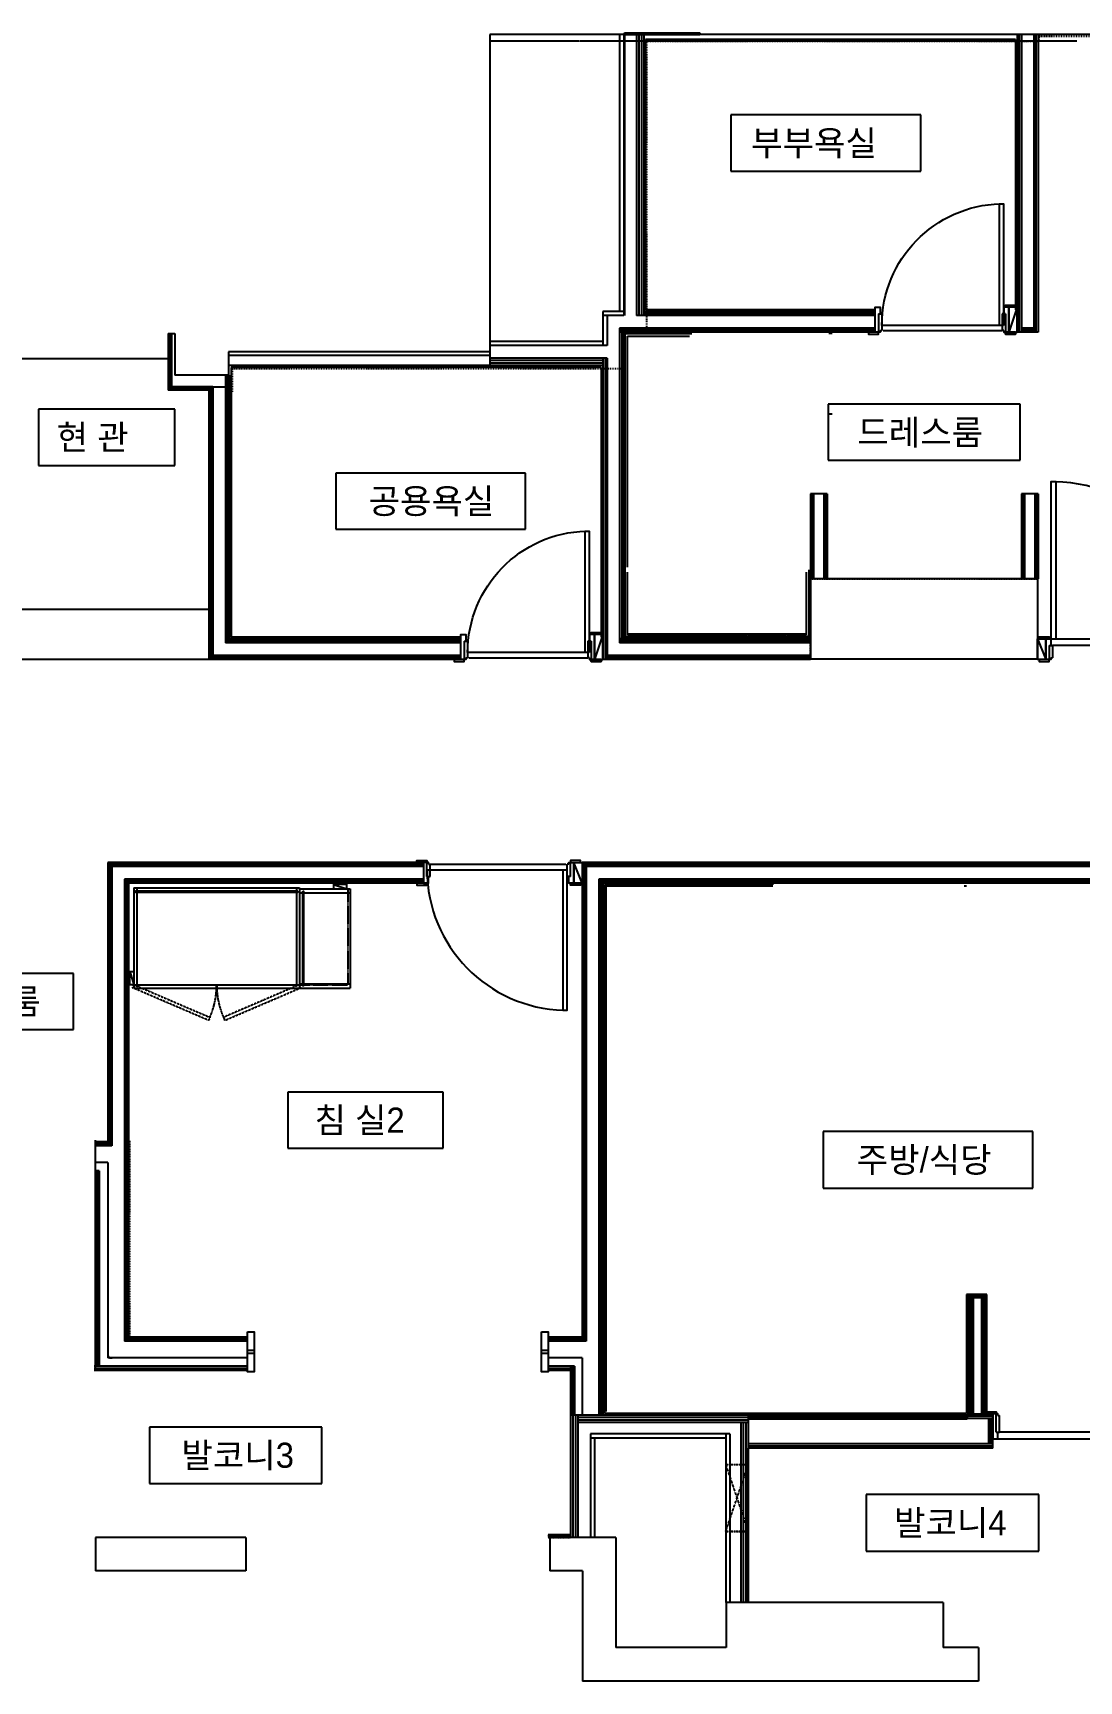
# Model space of a CAD drawing. Header units: millimetres. Extents: x 0 to 15563, y 0 to 9870.
# Drawn here: x 4100 to 10363, y 0 to 9870 of the extents above; entities that cross this region are included whole.
import ezdxf
from ezdxf.enums import TextEntityAlignment as Align

# ---------------------------------------------------------------- set-up
doc = ezdxf.new("R2010")
doc.units = ezdxf.units.MM
for name, pattern in [('HID', [2.3, 1.5, -0.8]), ('HIDDEN', [10, 5, -5]), ('주동원본-1$0$CEN', [62, 60, -1, 0, -1]), ('주동원본-1$0$HD', [2.5, 1.5, -1]), ('주동원본-1$0$HIDDENX2', [0.75, 0.5, -0.25])]:
    doc.linetypes.add(name, pattern=pattern)
for name, color, linetype in [('A_TXT', 250, 'Continuous'), ('C-FURNI', 250, 'Continuous'), ('F-KIT-FUR', 6, 'Continuous'), ('LEGN', 7, 'Continuous'), ('전용면적', 30, 'Continuous'), ('점검구', 6, 'HID'), ('주동원본-1$0$A_DOOR', 5, 'Continuous'), ('주동원본-1$0$A_DRY', 5, 'Continuous'), ('주동원본-1$0$A_FIN2', 8, 'Continuous'), ('주동원본-1$0$A_FUR', 15, 'Continuous'), ('주동원본-1$0$A_FUR-IN', 19, 'Continuous'), ('주동원본-1$0$A_HAT_P', 179, 'Continuous'), ('주동원본-1$0$A_HRAL', 5, 'Continuous'), ('주동원본-1$0$A_INS', 8, 'Continuous'), ('주동원본-1$0$A_mc', 171, '주동원본-1$0$CEN'), ('주동원본-1$0$A_WIN', 126, 'Continuous'), ('주동원본-1$0$AS_CON', 10, 'Continuous'), ('주동원본-2$0$A_DOOR', 136, 'Continuous')]:
    doc.layers.add(name, color=color, linetype=linetype)
doc.layers.add('F-DEF', color=139, linetype='Continuous', plot=False)
doc.styles.add('돋음', font='')
doc.styles.get('돋음').set_extended_font_data('Dotum')

# ---------------------------------------------------------------- blocks, each defined once
blk = doc.blocks.new('문방')
at = {"layer": '주동원본-1$0$A_DOOR', "color": 8}
for p, q in [((930, 0), (10, 0)), ((30, 40), (940, 40))]:
    blk.add_line(p, q, dxfattribs=at)
at = {"layer": '주동원본-1$0$A_DOOR'}
blk.add_lwpolyline([(0, 40), (30, 40), (30, 980), (0, 980)], close=True, dxfattribs=at)
at = {"layer": '주동원본-1$0$A_DOOR', "color": 8}
blk.add_arc((-0.7, 39.7), 940.7, 0.01754, 88.4976, dxfattribs=at)

msp = doc.modelspace()

# ---------------------------------------------------------------- linework, layer by layer
for p, q in [((5152.5, 6417.5), (3910, 6417.5)), ((5152.5, 6117.5), (3910, 6117.5))]:
    msp.add_line(p, q)
at = {"layer": 'C-FURNI', "linetype": 'HID', "ltscale": 0.5}
msp.add_line((9700, 1615), (9700, 2315), dxfattribs=at)
at = {"layer": 'F-DEF'}
for p, q in [((8530, 4760), (7530, 4760)), ((7530, 4760), (7530, 1615)), ((9700, 1615), (9700, 2315))]:
    msp.add_line(p, q, dxfattribs=at)
at = {"layer": 'F-KIT-FUR'}
for p, q in [((9690, 4760), (9675, 4760)), ((9700, 1615), (9700, 2315))]:
    msp.add_line(p, q, dxfattribs=at)
at = {"layer": 'LEGN'}
for p, q in [((9415, 9378.7), (8278.3, 9378.7)), ((8278.3, 9378.7), (8278.3, 9042.9)), ((9415, 9042.9), (9415, 9378.7)), ((8278.3, 9042.9), (9415, 9042.9)), ((4949.9, 7617.3), (4134.2, 7617.3)), ((4134.2, 7617.3), (4134.2, 7279.9)), ((4949.9, 7617.3), (4134.2, 7617.3)), ((4134.2, 7617.3), (4134.2, 7279.9)), ((4949.9, 7279.9), (4949.9, 7617.3)), ((4949.9, 7279.9), (4949.9, 7617.3)), ((10010.8, 7646), (8860, 7646)), ((8860, 7646), (8860, 7310.6)), ((10010.8, 7310.6), (10010.8, 7646)), ((8860, 7310.6), (10010.8, 7310.6)), ((4134.2, 7279.9), (4949.9, 7279.9)), ((4134.2, 7279.9), (4949.9, 7279.9)), ((7049.3, 7234.5), (5912.6, 7234.5)), ((5912.6, 7234.5), (5912.6, 6898.7)), ((7049.3, 7234.5), (5912.6, 7234.5)), ((5912.6, 7234.5), (5912.6, 6898.7)), ((7049.3, 6898.7), (7049.3, 7234.5)), ((7049.3, 6898.7), (7049.3, 7234.5)), ((5912.6, 6898.7), (7049.3, 6898.7)), ((5912.6, 6898.7), (7049.3, 6898.7)), ((4342.8, 4238.2), (3413.3, 4238.2)), ((4342.8, 3902.3), (4342.8, 4238.2)), ((3413.3, 3902.3), (4342.8, 3902.3)), ((6555.4, 3527.1), (5625.9, 3527.1)), ((5625.9, 3527.1), (5625.9, 3191.3)), ((6555.4, 3191.3), (6555.4, 3527.1)), ((10086.1, 3292), (8831.7, 3292)), ((8831.7, 3292), (8831.7, 2951.3)), ((10086.1, 2951.3), (10086.1, 3292)), ((5625.9, 3191.3), (6555.4, 3191.3)), ((8831.7, 2951.3), (10086.1, 2951.3)), ((5830.5, 1521.3), (4797.6, 1521.3)), ((4797.6, 1521.3), (4797.6, 1183.1)), ((5830.5, 1183.1), (5830.5, 1521.3)), ((4797.6, 1183.1), (5830.5, 1183.1)), ((10121.9, 1116.5), (9089, 1116.5)), ((9089, 1116.5), (9089, 778.3)), ((10121.9, 778.3), (10121.9, 1116.5)), ((9089, 778.3), (10121.9, 778.3))]:
    msp.add_line(p, q, dxfattribs=at)
at = {"layer": '전용면적', "linetype": 'HIDDEN'}
for p, q in [((7775, 8070), (7775, 9820)), ((7775, 9820), (9975, 9820)), ((9975, 9820), (10050, 9820)), ((10050, 9820), (10125, 9820)), ((10125, 9820), (10125, 9850)), ((10125, 9850), (13735, 9850)), ((7645, 7860), (7645, 8070)), ((7645, 8070), (7775, 8070)), ((5295, 7720), (5295, 7860)), ((5295, 7860), (7645, 7860)), ((8755, 6600), (10115, 6600)), ((8755, 6120), (8755, 6600)), ((10115, 6600), (10115, 6120)), ((10115, 6120), (8755, 6120)), ((4680, 2070), (4680, 3240)), ((7530, 1615), (7530, 2070))]:
    msp.add_line(p, q, dxfattribs=at)
at = {"layer": '점검구'}
for p, q in [((6885, 7867.5), (7335, 7867.5)), ((8247.5, 1295), (8247.5, 895)), ((8382.5, 1295), (8247.5, 1295)), ((8247.5, 1295), (8382.5, 895)), ((8247.5, 895), (8382.5, 1295)), ((8247.5, 1295), (8247.5, 895)), ((8382.5, 1295), (8247.5, 1295)), ((8247.5, 1295), (8382.5, 895)), ((8247.5, 895), (8382.5, 1295)), ((8382.5, 895), (8382.5, 1295)), ((8382.5, 895), (8382.5, 1295)), ((8247.5, 895), (8382.5, 895)), ((8382.5, 895), (8247.5, 895)), ((8247.5, 895), (8382.5, 895)), ((8382.5, 895), (8247.5, 895))]:
    msp.add_line(p, q, dxfattribs=at)
at = {"layer": '주동원본-1$0$A_DOOR', "linetype": 'Continuous'}
for p, q in [((9942.5, 8227.5), (9942.5, 8077.5)), ((9162.5, 8187.5), (9182.5, 8187.5)), ((9162.5, 8187.5), (9162.5, 8077.5)), ((9182.5, 8187.5), (9182.5, 8087.5)), ((9922.5, 8187.5), (9902.5, 8187.5)), ((9902.5, 8187.5), (9902.5, 8087.5)), ((9922.5, 8187.5), (9922.5, 8077.5)), ((9172.5, 8087.5), (9182.5, 8087.5)), ((9912.5, 8087.5), (9902.5, 8087.5)), ((6682.5, 6227.5), (6702.5, 6227.5)), ((6682.5, 6227.5), (6682.5, 6117.5)), ((6702.5, 6227.5), (6702.5, 6127.5)), ((7442.5, 6227.5), (7422.5, 6227.5)), ((7422.5, 6227.5), (7422.5, 6127.5)), ((7442.5, 6227.5), (7442.5, 6117.5)), ((7462.5, 6267.5), (7462.5, 6117.5)), ((10115, 6242.5), (10165, 6117.5)), ((6692.5, 6127.5), (6702.5, 6127.5)), ((7432.5, 6127.5), (7422.5, 6127.5)), ((7387.5, 4777.5), (7337.5, 4902.5))]:
    msp.add_line(p, q, dxfattribs=at)
at = {"layer": '주동원본-1$0$A_DOOR', "ltscale": 0.3}
for p, q in [((10185, 6202.5), (10205, 6202.5)), ((10185, 6202.5), (10185, 6117.5)), ((10195, 6127.5), (10205, 6127.5)), ((10205, 6202.5), (10205, 6127.5)), ((6457.5, 4817.5), (6457.5, 4902.5)), ((6467.5, 4892.5), (6477.5, 4892.5)), ((6477.5, 4817.5), (6477.5, 4892.5)), ((7307.5, 4892.5), (7297.5, 4892.5)), ((7297.5, 4817.5), (7297.5, 4892.5)), ((7317.5, 4817.5), (7317.5, 4902.5)), ((6457.5, 4817.5), (6477.5, 4817.5)), ((7317.5, 4817.5), (7297.5, 4817.5))]:
    msp.add_line(p, q, dxfattribs=at)
at = {"layer": '주동원본-1$0$A_DOOR', "linetype": 'Continuous'}
for points in [[(9142.5, 8077.5), (9142.5, 8227.5), (9172.5, 8227.5), (9172.5, 8187.5)], [(9942.5, 8077.5), (9942.5, 8227.5), (9912.5, 8227.5), (9912.5, 8187.5)], [(9172.5, 8087.5), (9172.5, 8077.5), (9142.5, 8077.5)], [(9912.5, 8087.5), (9912.5, 8077.5), (9942.5, 8077.5)], [(6662.5, 6117.5), (6662.5, 6267.5), (6692.5, 6267.5), (6692.5, 6227.5)], [(7462.5, 6117.5), (7462.5, 6267.5), (7432.5, 6267.5), (7432.5, 6227.5)], [(6692.5, 6127.5), (6692.5, 6117.5), (6662.5, 6117.5)], [(7432.5, 6127.5), (7432.5, 6117.5), (7462.5, 6117.5)]]:
    msp.add_lwpolyline(points, dxfattribs=at)
for points in [[(9162.5, 8077.5), (9102.5, 8077.5), (9102.5, 8065.5), (9162.5, 8065.5)], [(9922.5, 8077.5), (9982.5, 8077.5), (9982.5, 8065.5), (9922.5, 8065.5)], [(10115, 6242.5), (10165, 6242.5), (10165, 6117.5), (10115, 6117.5)], [(6682.5, 6117.5), (6622.5, 6117.5), (6622.5, 6105.5), (6682.5, 6105.5)], [(7442.5, 6117.5), (7502.5, 6117.5), (7502.5, 6105.5), (7442.5, 6105.5)], [(7387.5, 4777.5), (7337.5, 4777.5), (7337.5, 4902.5), (7387.5, 4902.5)]]:
    msp.add_lwpolyline(points, close=True, dxfattribs=at)
at = {"layer": '주동원본-1$0$A_DOOR', "ltscale": 0.3}
for points in [[(10185, 6242.5), (10125, 6242.5), (10125, 6254.5), (10185, 6254.5)], [(10185, 6117.5), (10125, 6117.5), (10125, 6105.5), (10185, 6105.5)], [(6457.5, 4902.5), (6397.5, 4902.5), (6397.5, 4914.5), (6457.5, 4914.5)], [(7317.5, 4902.5), (7377.5, 4902.5), (7377.5, 4914.5), (7317.5, 4914.5)], [(6457.5, 4777.5), (6397.5, 4777.5), (6397.5, 4765.5), (6457.5, 4765.5)], [(7317.5, 4777.5), (7377.5, 4777.5), (7377.5, 4765.5), (7317.5, 4765.5)]]:
    msp.add_lwpolyline(points, close=True, dxfattribs=at)
for points in [[(10165, 6117.5), (10165, 6242.5), (10195, 6242.5), (10195, 6202.5)], [(10195, 6127.5), (10195, 6117.5), (10165, 6117.5)], [(6437.5, 4902.5), (6437.5, 4777.5), (6467.5, 4777.5), (6467.5, 4817.5)], [(6467.5, 4892.5), (6467.5, 4902.5), (6437.5, 4902.5)], [(7337.5, 4902.5), (7337.5, 4777.5), (7307.5, 4777.5), (7307.5, 4817.5)], [(7307.5, 4892.5), (7307.5, 4902.5), (7337.5, 4902.5)]]:
    msp.add_lwpolyline(points, dxfattribs=at)
at = {"layer": '주동원본-1$0$A_DRY'}
for p, q in [((7612.5, 9860), (7612.5, 8202.5)), ((7637.5, 9860), (7637.5, 8177.5)), ((7712.5, 9860), (7712.5, 8177.5)), ((7757.5, 9860), (7757.5, 8177.5)), ((9992.5, 9860), (9992.5, 8077.5)), ((10017.5, 9860), (10017.5, 8077.5)), ((10092.5, 9860), (10092.5, 8077.5)), ((10117.5, 9860), (10117.5, 8077.5)), ((7512.5, 8202.5), (7512.5, 7997.5)), ((7637.5, 8202.5), (7512.5, 8202.5)), ((9142.5, 8202.5), (7757.5, 8202.5)), ((7637.5, 8177.5), (7512.5, 8177.5)), ((7537.5, 8177.5), (7537.5, 7997.5)), ((9142.5, 8102.5), (7612.5, 8102.5)), ((7612.5, 8102.5), (7612.5, 6217.5)), ((9142.5, 8177.5), (7712.5, 8177.5)), ((10092.5, 8102.5), (10017.5, 8102.5)), ((4910, 8070), (4910, 7730)), ((4930, 8070), (4930, 7750)), ((7512.5, 8022.5), (6835, 8022.5)), ((7537.5, 7997.5), (6835, 7997.5)), ((9102.5, 8077.5), (7612.5, 8077.5)), ((7637.5, 8077.5), (7637.5, 6242.5)), ((10117.5, 8077.5), (9992.5, 8077.5)), ((6835, 7957.5), (6835, 7877.5)), ((7537.5, 7922.5), (6835, 7922.5)), ((7512.5, 7922.5), (7512.5, 6117.5)), ((7537.5, 7922.5), (7537.5, 6117.5)), ((5252.5, 7820), (5252.5, 6217.5)), ((5252.5, 7820), (5277.5, 7820)), ((6835, 7877.5), (5270, 7877.5)), ((5277.5, 7820), (5277.5, 6242.5)), ((7512.5, 7877.5), (6835, 7877.5)), ((5177.5, 7750), (4910, 7750)), ((5152.5, 7730), (4910, 7730)), ((5152.5, 7750), (5152.5, 6117.5)), ((5177.5, 7750), (5177.5, 6142.5)), ((8755, 7110), (8755, 6600)), ((8855, 7110), (8755, 7110)), ((8774, 7110), (8774, 6600)), ((8836, 7110), (8836, 6600)), ((8855, 7110), (8855, 6600)), ((10117.5, 7110), (10017.5, 7110)), ((10017.5, 7110), (10017.5, 6600)), ((10036.5, 7110), (10036.5, 6600)), ((10098.5, 7110), (10098.5, 6600)), ((10117.5, 7110), (10117.5, 6600)), ((8852.5, 6600), (8855, 6600)), ((10115, 6600), (10117.5, 6600)), ((6662.5, 6242.5), (5252.5, 6242.5)), ((8755, 6242.5), (7612.5, 6242.5)), ((6662.5, 6142.5), (5152.5, 6142.5)), ((6662.5, 6217.5), (5252.5, 6217.5)), ((8755, 6142.5), (7537.5, 6142.5)), ((8755, 6217.5), (7612.5, 6217.5)), ((6622.5, 6117.5), (5152.5, 6117.5)), ((8755, 6117.5), (7512.5, 6117.5)), ((4547.5, 4902.5), (4547.5, 3205)), ((6437.5, 4902.5), (4547.5, 4902.5)), ((6437.5, 4877.5), (4547.5, 4877.5)), ((4572.5, 4877.5), (4572.5, 3205)), ((7387.5, 4902.5), (7387.5, 2035)), ((10940, 4902.5), (7387.5, 4902.5)), ((7412.5, 4902.5), (7412.5, 2035)), ((10920, 4877.5), (7412.5, 4877.5)), ((4647.5, 4802.5), (4647.5, 2035)), ((6437.5, 4802.5), (4647.5, 4802.5)), ((4672.5, 4802.5), (4672.5, 2035)), ((6437.5, 4777.5), (4672.5, 4777.5)), ((7487.5, 4802.5), (7487.5, 1595)), ((10860, 4802.5), (7487.5, 4802.5)), ((7512.5, 4802.5), (7512.5, 1595)), ((10840, 4777.5), (7512.5, 4777.5)), ((4547.5, 3230), (4472.5, 3230)), ((4572.5, 3205), (4472.5, 3205)), ((4472.5, 3055), (4472.5, 1860)), ((4497.5, 3055), (4472.5, 3055)), ((4497.5, 3055), (4497.5, 1885)), ((5385, 2035), (4647.5, 2035)), ((5385, 2060), (4672.5, 2060)), ((7387.5, 2060), (7185, 2060)), ((7412.5, 2035), (7185, 2035)), ((5385, 1885), (4467.5, 1885)), ((7342.5, 1885), (7185, 1885)), ((7317.5, 1885), (7317.5, 1595)), ((7342.5, 1885), (7342.5, 1595)), ((5385, 1860), (4467.5, 1860)), ((7317.5, 1860), (7185, 1860)), ((7317.5, 1595), (7317.5, 860)), ((7362.5, 1595), (7362.5, 860)), ((8382.5, 1595), (8382.5, 470)), ((9847.5, 1395), (9847.5, 1600)), ((8337.5, 1550), (8337.5, 470)), ((9822.5, 1420), (9822.5, 1575)), ((8272.5, 1480), (7437.5, 1480)), ((7437.5, 1480), (7437.5, 860)), ((8247.5, 1455), (7437.5, 1455)), ((7462.5, 1455), (7462.5, 860)), ((8247.5, 1480), (8247.5, 470)), ((8272.5, 1480), (8272.5, 470)), ((8250, 470), (8247.5, 470))]:
    msp.add_line(p, q, dxfattribs=at)
at = {"layer": '주동원본-1$0$A_DRY', "color": 8}
for p, q in [((7727.5, 9860), (7727.5, 8177.5)), ((7742.5, 9860), (7742.5, 8177.5)), ((10005, 9860), (10005, 8077.5)), ((10105, 9860), (10105, 8077.5)), ((9142.5, 8190), (7757.5, 8190)), ((4920, 8070), (4920, 7750)), ((9142.5, 8090), (7612.5, 8090)), ((7625, 8077.5), (7625, 6242.5)), ((10092.5, 8090), (10017.5, 8090)), ((7512.5, 7907.5), (6835, 7907.5)), ((7525, 7922.5), (7525, 6117.5)), ((5265, 7820), (5265, 6242.5)), ((7512.5, 7892.5), (6835, 7892.5)), ((5152.5, 7740), (4910, 7740)), ((5165, 7750), (5165, 6142.5)), ((8764.5, 7110), (8764.5, 6600)), ((8845.5, 7110), (8845.5, 6600)), ((10027, 7110), (10027, 6600)), ((10108, 7110), (10108, 6600)), ((6662.5, 6230), (5252.5, 6230)), ((8755, 6230), (7612.5, 6230)), ((6662.5, 6130), (5152.5, 6130)), ((8755, 6130), (7537.5, 6130)), ((6437.5, 4890), (4547.5, 4890)), ((4560, 4877.5), (4560, 3205)), ((7400, 4902.5), (7400, 2035)), ((10930, 4890), (7412.5, 4890)), ((4660, 4802.5), (4660, 2035)), ((6437.5, 4790), (4672.5, 4790)), ((7500, 4802.5), (7500, 1595)), ((10850, 4790), (7512.5, 4790)), ((4547.5, 3217.5), (4472.5, 3217.5)), ((4485, 3055), (4485, 1885)), ((9790, 2305), (9710, 2305)), ((9710, 2305), (9710, 1600)), ((9800, 2305), (9720, 2305)), ((9720, 2305), (9720, 1600)), ((9790, 1600), (9790, 2305)), ((9800, 1600), (9800, 2305)), ((5385, 2047.5), (4672.5, 2047.5)), ((7387.5, 2047.5), (7185, 2047.5)), ((7330, 1885), (7330, 1595)), ((5385, 1872.5), (4467.5, 1872.5)), ((7317.5, 1872.5), (7185, 1872.5)), ((7332.5, 1595), (7332.5, 860)), ((7347.5, 1595), (7347.5, 860)), ((8352.5, 1550), (8352.5, 470)), ((8367.5, 1550), (8367.5, 470)), ((9835, 1420), (9835, 1575))]:
    msp.add_line(p, q, dxfattribs=at)
at = {"layer": '주동원본-1$0$A_DRY', "ltscale": 0.7}
for p, q in [((9800, 2315), (9700, 2315)), ((9700, 2315), (9700, 1600)), ((9810, 2315), (9710, 2315)), ((9710, 2315), (9710, 1600)), ((9780, 2295), (9720, 2295)), ((9720, 2295), (9720, 1600)), ((9790, 2295), (9730, 2295)), ((9730, 2295), (9730, 1600)), ((9780, 1600), (9780, 2295)), ((9790, 1600), (9790, 2295)), ((9800, 1600), (9800, 2315)), ((9810, 1600), (9810, 2315)), ((7317.5, 1595), (8382.5, 1595)), ((8382.5, 1595), (9692.5, 1595)), ((9692.5, 1600), (9847.5, 1600)), ((9692.5, 1600), (9692.5, 1570)), ((7362.5, 1550), (8382.5, 1550)), ((8382.5, 1570), (9692.5, 1570)), ((9692.5, 1575), (9847.5, 1575)), ((9847.5, 1420), (8382.5, 1420)), ((9847.5, 1395), (8382.5, 1395))]:
    msp.add_line(p, q, dxfattribs=at)
at = {"layer": '주동원본-1$0$A_DRY', "color": 8, "ltscale": 0.7}
for p, q in [((7362.5, 1580), (8382.5, 1580)), ((8382.5, 1582.5), (9692.5, 1582.5)), ((9692.5, 1587.5), (9847.5, 1587.5)), ((7362.5, 1565), (8382.5, 1565)), ((9847.5, 1407.5), (8382.5, 1407.5))]:
    msp.add_line(p, q, dxfattribs=at)
at = {"layer": '주동원본-1$0$A_FIN2', "ltscale": 0.7}
for p, q in [((8092.5, 9860), (7642.5, 9860)), ((9700, 2315), (9690, 2315)), ((9690, 2315), (9690, 1605)), ((9710, 2315), (9700, 2315)), ((9700, 2315), (9700, 1605)), ((7522.5, 1605), (9690, 1605))]:
    msp.add_line(p, q, dxfattribs=at)
at = {"layer": '주동원본-1$0$A_FIN2'}
for p, q in [((9982.5, 9830), (7767.5, 9830)), ((7767.5, 9830), (7767.5, 8212.5)), ((9982.5, 9830), (9982.5, 8212.5)), ((9142.5, 8212.5), (7767.5, 8212.5)), ((5287.5, 7867.5), (5287.5, 6252.5)), ((7502.5, 7867.5), (5287.5, 7867.5)), ((7502.5, 7867.5), (7502.5, 6252.5)), ((6662.5, 6252.5), (5287.5, 6252.5)), ((7522.5, 4767.5), (7522.5, 1605)), ((8530, 4767.5), (7522.5, 4767.5)), ((8530, 4767.5), (8530, 4777.5))]:
    msp.add_line(p, q, dxfattribs=at)
at = {"layer": '주동원본-1$0$A_FUR'}
for p, q in [((7645, 6655), (7645, 8070)), ((7645, 8070), (8045, 8070)), ((7660, 6670), (7660, 8055)), ((7660, 8055), (8030, 8055)), ((7645, 6255), (7645, 6655)), ((7660, 6270), (7660, 6640)), ((8730, 6640), (8730, 6270)), ((8745, 6655), (8745, 6255)), ((8745, 6255), (7645, 6255)), ((8730, 6270), (7660, 6270)), ((4705, 4750), (4705, 4150)), ((4705, 4750), (5695, 4750)), ((4723, 4750), (4723, 4730)), ((5677, 4750), (5677, 4730)), ((5695, 4750), (5695, 4150)), ((5695, 4745), (6000, 4745)), ((5900, 4770), (5980, 4745)), ((6000, 4745), (6000, 4150)), ((4723, 4725), (4723, 4170)), ((5677, 4725), (5677, 4170)), ((5695, 4720), (5715, 4720)), ((5720, 4720), (6000, 4720)), ((4680, 4250), (4705, 4170)), ((4705, 4170), (5695, 4170)), ((4705, 4150), (6000, 4150)), ((5695, 4175), (5715, 4175)), ((5720, 4175), (6000, 4175))]:
    msp.add_line(p, q, dxfattribs=at)
at = {"layer": '주동원본-1$0$A_FUR', "color": 8, "linetype": '주동원본-1$0$HD', "ltscale": 0.3}
for p in [(5985, 4745), (5695, 4170)]:
    msp.add_line(p, (5985, 4170), dxfattribs=at)
at = {"layer": '주동원본-1$0$A_FUR'}
for points in [[(5980, 4745), (5980, 4770), (5900, 4770), (5900, 4745)], [(5685.8, 4730), (4713.7, 4730), (4713.7, 4725), (5685.8, 4725)], [(5715, 4730.8), (5720, 4730.8), (5720, 4162.5), (5715, 4162.5)], [(4705, 4170), (4680, 4170), (4680, 4250), (4705, 4250)]]:
    msp.add_lwpolyline(points, close=True, dxfattribs=at)
at = {"layer": '주동원본-1$0$A_FUR', "color": 8, "linetype": '주동원본-1$0$HD', "ltscale": 0.3}
for points in [[(4705, 4170), (5159.5, 3974.9), (5151.5, 3956.5), (4697, 4151.7)], [(5695, 4170), (5240.5, 3974.9), (5248.5, 3956.5), (5703, 4151.7)]]:
    msp.add_lwpolyline(points, close=True, dxfattribs=at)
for centre, start, end in [((4710, 4170), 334.19237, 0), ((5690, 4170), 180, 205.80763)]:
    msp.add_arc(centre, 490, start, end, dxfattribs=at)
at = {"layer": '주동원본-1$0$A_FUR-IN', "ltscale": 6}
for p, q in [((8885, 8070), (8865, 8070)), ((8865, 7590), (8885, 7590)), ((8865, 7590), (8885, 7590)), ((7645, 6250), (7645, 6650)), ((8745, 6650), (8745, 6250)), ((8745, 6250), (7645, 6250))]:
    msp.add_line(p, q, dxfattribs=at)
at = {"layer": '주동원본-1$0$A_FUR-IN', "color": 8, "linetype": '주동원본-1$0$HIDDENX2', "ltscale": 2}
for p, q in [((7660, 6265), (7660, 6635)), ((8730, 6635), (8730, 6265)), ((8730, 6265), (7660, 6265))]:
    msp.add_line(p, q, dxfattribs=at)
at = {"layer": '주동원본-1$0$A_FUR-IN', "color": 6}
msp.add_line((8382.5, 470), (8382.5, 1395), dxfattribs=at)
at = {"layer": '주동원본-1$0$A_HAT_P', "ltscale": 0.7}
msp.add_line((4910, 7917.5), (3890, 7917.5), dxfattribs=at)
at = {"layer": '주동원본-1$0$A_HRAL', "linetype": 'Continuous'}
for p, q in [((9992.5, 8227.5), (9942.5, 8077.5)), ((7512.5, 6267.5), (7462.5, 6117.5))]:
    msp.add_line(p, q, dxfattribs=at)
for points in [[(9982.5, 8227.5), (9922.5, 8227.5), (9922.5, 8239.5), (9982.5, 8239.5)], [(9942.5, 8077.5), (9992.5, 8077.5), (9992.5, 8227.5), (9942.5, 8227.5)], [(9982.5, 8077.5), (9922.5, 8077.5), (9922.5, 8065.5), (9982.5, 8065.5)], [(7502.5, 6267.5), (7442.5, 6267.5), (7442.5, 6279.5), (7502.5, 6279.5)], [(7462.5, 6117.5), (7512.5, 6117.5), (7512.5, 6267.5), (7462.5, 6267.5)], [(7502.5, 6117.5), (7442.5, 6117.5), (7442.5, 6105.5), (7502.5, 6105.5)]]:
    msp.add_lwpolyline(points, close=True, dxfattribs=at)
at = {"layer": '주동원본-1$0$A_INS', "ltscale": 0.7}
for p, q in [((7642.5, 9860), (7642.5, 8177.5)), ((7643.1, 9867.3), (7644.4, 9862.7)), ((7645.6, 9862.7), (7646.9, 9867.3)), ((7648.1, 9867.3), (7649.4, 9862.7)), ((7650.6, 9862.7), (7651.9, 9867.3)), ((7653.1, 9867.3), (7654.4, 9862.7)), ((7655.6, 9862.7), (7656.9, 9867.3)), ((7658.1, 9867.3), (7659.4, 9862.7)), ((7660.6, 9862.7), (7661.9, 9867.3)), ((7663.1, 9867.3), (7664.4, 9862.7)), ((7665.6, 9862.7), (7666.9, 9867.3)), ((7668.1, 9867.3), (7669.4, 9862.7)), ((7670.6, 9862.7), (7671.9, 9867.3)), ((7673.1, 9867.3), (7674.4, 9862.7)), ((7675.6, 9862.7), (7676.9, 9867.3)), ((7678.1, 9867.3), (7679.4, 9862.7)), ((7680.6, 9862.7), (7681.9, 9867.3)), ((7683.1, 9867.3), (7684.4, 9862.7)), ((7685.6, 9862.7), (7686.9, 9867.3)), ((7688.1, 9867.3), (7689.4, 9862.7)), ((7690.6, 9862.7), (7691.9, 9867.3)), ((7693.1, 9867.3), (7694.4, 9862.7)), ((7695.6, 9862.7), (7696.9, 9867.3)), ((7698.1, 9867.3), (7699.4, 9862.7)), ((7700.6, 9862.7), (7701.9, 9867.3)), ((7703.1, 9867.3), (7704.4, 9862.7)), ((7705.6, 9862.7), (7706.9, 9867.3)), ((7708.1, 9867.3), (7709.4, 9862.7)), ((7710.6, 9862.7), (7711.9, 9867.3)), ((7713.1, 9867.3), (7714.4, 9862.7)), ((7715.6, 9862.7), (7716.9, 9867.3)), ((7718.1, 9867.3), (7719.4, 9862.7)), ((7720.6, 9862.7), (7721.9, 9867.3)), ((7723.1, 9867.3), (7724.4, 9862.7)), ((7725.6, 9862.7), (7726.9, 9867.3)), ((7728.1, 9867.3), (7729.4, 9862.7)), ((7730.6, 9862.7), (7731.9, 9867.3)), ((7733.1, 9867.3), (7734.4, 9862.7)), ((7735.6, 9862.7), (7736.9, 9867.3)), ((7738.1, 9867.3), (7739.4, 9862.7)), ((7740.6, 9862.7), (7741.9, 9867.3)), ((7743.1, 9867.3), (7744.4, 9862.7)), ((7745.6, 9862.7), (7746.9, 9867.3)), ((7748.1, 9867.3), (7749.4, 9862.7)), ((7750.6, 9862.7), (7751.9, 9867.3)), ((7753.1, 9867.3), (7754.4, 9862.7)), ((7755.6, 9862.7), (7756.9, 9867.3)), ((7758.1, 9867.3), (7759.4, 9862.7)), ((7760.6, 9862.7), (7761.9, 9867.3)), ((7763.1, 9867.3), (7764.4, 9862.7)), ((7765.6, 9862.7), (7766.9, 9867.3)), ((7768.1, 9867.3), (7769.4, 9862.7)), ((7770.6, 9862.7), (7771.9, 9867.3)), ((7773.1, 9867.3), (7774.4, 9862.7)), ((7775.6, 9862.7), (7776.9, 9867.3)), ((7778.1, 9867.3), (7779.4, 9862.7)), ((7780.6, 9862.7), (7781.9, 9867.3)), ((7783.1, 9867.3), (7784.4, 9862.7)), ((7785.6, 9862.7), (7786.9, 9867.3)), ((7788.1, 9867.3), (7789.4, 9862.7)), ((7790.6, 9862.7), (7791.9, 9867.3)), ((7793.1, 9867.3), (7794.4, 9862.7)), ((7795.6, 9862.7), (7796.9, 9867.3)), ((7798.1, 9867.3), (7799.4, 9862.7)), ((7800.6, 9862.7), (7801.9, 9867.3)), ((7803.1, 9867.3), (7804.4, 9862.7)), ((7805.6, 9862.7), (7806.9, 9867.3)), ((7808.1, 9867.3), (7809.4, 9862.7)), ((7810.6, 9862.7), (7811.9, 9867.3)), ((7813.1, 9867.3), (7814.4, 9862.7)), ((7815.6, 9862.7), (7816.9, 9867.3)), ((7818.1, 9867.3), (7819.4, 9862.7)), ((7820.6, 9862.7), (7821.9, 9867.3)), ((7823.1, 9867.3), (7824.4, 9862.7)), ((7825.6, 9862.7), (7826.9, 9867.3)), ((7828.1, 9867.3), (7829.4, 9862.7)), ((7830.6, 9862.7), (7831.9, 9867.3)), ((7833.1, 9867.3), (7834.4, 9862.7)), ((7835.6, 9862.7), (7836.9, 9867.3)), ((7838.1, 9867.3), (7839.4, 9862.7)), ((7840.6, 9862.7), (7841.9, 9867.3)), ((7843.1, 9867.3), (7844.4, 9862.7)), ((7845.6, 9862.7), (7846.9, 9867.3)), ((7848.1, 9867.3), (7849.4, 9862.7)), ((7850.6, 9862.7), (7851.9, 9867.3)), ((7853.1, 9867.3), (7854.4, 9862.7)), ((7855.6, 9862.7), (7856.9, 9867.3)), ((7858.1, 9867.3), (7859.4, 9862.7)), ((7860.6, 9862.7), (7861.9, 9867.3)), ((7863.1, 9867.3), (7864.4, 9862.7)), ((7865.6, 9862.7), (7866.9, 9867.3)), ((7868.1, 9867.3), (7869.4, 9862.7)), ((7870.6, 9862.7), (7871.9, 9867.3)), ((7873.1, 9867.3), (7874.4, 9862.7)), ((7875.6, 9862.7), (7876.9, 9867.3)), ((7878.1, 9867.3), (7879.4, 9862.7)), ((7880.6, 9862.7), (7881.9, 9867.3)), ((7883.1, 9867.3), (7884.4, 9862.7)), ((7885.6, 9862.7), (7886.9, 9867.3)), ((7888.1, 9867.3), (7889.4, 9862.7)), ((7890.6, 9862.7), (7891.9, 9867.3)), ((7893.1, 9867.3), (7894.4, 9862.7)), ((7895.6, 9862.7), (7896.9, 9867.3)), ((7898.1, 9867.3), (7899.4, 9862.7)), ((7900.6, 9862.7), (7901.9, 9867.3)), ((7903.1, 9867.3), (7904.4, 9862.7)), ((7905.6, 9862.7), (7906.9, 9867.3)), ((7908.1, 9867.3), (7909.4, 9862.7)), ((7910.6, 9862.7), (7911.9, 9867.3)), ((7913.1, 9867.3), (7914.4, 9862.7)), ((7915.6, 9862.7), (7916.9, 9867.3)), ((7918.1, 9867.3), (7919.4, 9862.7)), ((7920.6, 9862.7), (7921.9, 9867.3)), ((7923.1, 9867.3), (7924.4, 9862.7)), ((7925.6, 9862.7), (7926.9, 9867.3)), ((7928.1, 9867.3), (7929.4, 9862.7)), ((7930.6, 9862.7), (7931.9, 9867.3)), ((7933.1, 9867.3), (7934.4, 9862.7)), ((7935.6, 9862.7), (7936.9, 9867.3)), ((7938.1, 9867.3), (7939.4, 9862.7)), ((7940.6, 9862.7), (7941.9, 9867.3)), ((7943.1, 9867.3), (7944.4, 9862.7)), ((7945.6, 9862.7), (7946.9, 9867.3)), ((7948.1, 9867.3), (7949.4, 9862.7)), ((7950.6, 9862.7), (7951.9, 9867.3)), ((7953.1, 9867.3), (7954.4, 9862.7)), ((7955.6, 9862.7), (7956.9, 9867.3)), ((7958.1, 9867.3), (7959.4, 9862.7)), ((7960.6, 9862.7), (7961.9, 9867.3)), ((7963.1, 9867.3), (7964.4, 9862.7)), ((7965.6, 9862.7), (7966.9, 9867.3)), ((7968.1, 9867.3), (7969.4, 9862.7)), ((7970.6, 9862.7), (7971.9, 9867.3)), ((7973.1, 9867.3), (7974.4, 9862.7)), ((7975.6, 9862.7), (7976.9, 9867.3)), ((7978.1, 9867.3), (7979.4, 9862.7)), ((7980.6, 9862.7), (7981.9, 9867.3)), ((7983.1, 9867.3), (7984.4, 9862.7)), ((7985.6, 9862.7), (7986.9, 9867.3)), ((7988.1, 9867.3), (7989.4, 9862.7)), ((7990.6, 9862.7), (7991.9, 9867.3)), ((7993.1, 9867.3), (7994.4, 9862.7)), ((7995.6, 9862.7), (7996.9, 9867.3)), ((7998.1, 9867.3), (7999.4, 9862.7)), ((8000.6, 9862.7), (8001.9, 9867.3)), ((8003.1, 9867.3), (8004.4, 9862.7)), ((8005.6, 9862.7), (8006.9, 9867.3)), ((8008.1, 9867.3), (8009.4, 9862.7)), ((8010.6, 9862.7), (8011.9, 9867.3)), ((8013.1, 9867.3), (8014.4, 9862.7)), ((8015.6, 9862.7), (8016.9, 9867.3)), ((8018.1, 9867.3), (8019.4, 9862.7)), ((8020.6, 9862.7), (8021.9, 9867.3)), ((8023.1, 9867.3), (8024.4, 9862.7)), ((8025.6, 9862.7), (8026.9, 9867.3)), ((8028.1, 9867.3), (8029.4, 9862.7)), ((8030.6, 9862.7), (8031.9, 9867.3)), ((8033.1, 9867.3), (8034.4, 9862.7)), ((8035.6, 9862.7), (8036.9, 9867.3)), ((8038.1, 9867.3), (8039.4, 9862.7)), ((8040.6, 9862.7), (8041.9, 9867.3)), ((8043.1, 9867.3), (8044.4, 9862.7)), ((8045.6, 9862.7), (8046.9, 9867.3)), ((8048.1, 9867.3), (8049.4, 9862.7)), ((8050.6, 9862.7), (8051.9, 9867.3)), ((8053.1, 9867.3), (8054.4, 9862.7)), ((8055.6, 9862.7), (8056.9, 9867.3)), ((8058.1, 9867.3), (8059.4, 9862.7)), ((8060.6, 9862.7), (8061.9, 9867.3)), ((8063.1, 9867.3), (8064.4, 9862.7)), ((8065.6, 9862.7), (8066.9, 9867.3)), ((8068.1, 9867.3), (8069.4, 9862.7)), ((8070.6, 9862.7), (8071.9, 9867.3)), ((8073.1, 9867.3), (8074.4, 9862.7)), ((8075.6, 9862.7), (8076.9, 9867.3)), ((8078.1, 9867.3), (8079.4, 9862.7)), ((8080.6, 9862.7), (8081.9, 9867.3)), ((8083.1, 9867.3), (8084.4, 9862.7)), ((8085.6, 9862.7), (8086.9, 9867.3)), ((8088.1, 9867.3), (8089.4, 9862.7)), ((8090.6, 9862.7), (8091.9, 9867.3)), ((5177.5, 7750), (5252.5, 7750)), ((4547.5, 3105), (4472.5, 3105)), ((4547.5, 3105), (4547.5, 1935)), ((5385, 1935), (4547.5, 1935)), ((7387.5, 1935), (7185, 1935)), ((7387.5, 1935), (7387.5, 1595)), ((7187.2, 870.9), (7189.1, 864.1)), ((7190.9, 864.1), (7192.8, 870.9)), ((7194.7, 870.9), (7196.6, 864.1)), ((7198.4, 864.1), (7200.3, 870.9)), ((7202.2, 870.9), (7204.1, 864.1)), ((7205.9, 864.1), (7207.8, 870.9)), ((7209.7, 870.9), (7211.6, 864.1)), ((7213.4, 864.1), (7215.3, 870.9)), ((7217.2, 870.9), (7219.1, 864.1)), ((7220.9, 864.1), (7222.8, 870.9)), ((7224.7, 870.9), (7226.6, 864.1)), ((7228.4, 864.1), (7230.3, 870.9)), ((7232.2, 870.9), (7234.1, 864.1)), ((7235.9, 864.1), (7237.8, 870.9)), ((7239.7, 870.9), (7241.6, 864.1)), ((7243.4, 864.1), (7245.3, 870.9)), ((7247.2, 870.9), (7249.1, 864.1)), ((7250.9, 864.1), (7252.8, 870.9)), ((7254.7, 870.9), (7256.6, 864.1)), ((7258.4, 864.1), (7260.3, 870.9)), ((7262.2, 870.9), (7264.1, 864.1)), ((7265.9, 864.1), (7267.8, 870.9)), ((7269.7, 870.9), (7271.6, 864.1)), ((7273.4, 864.1), (7275.3, 870.9)), ((7277.2, 870.9), (7279.1, 864.1)), ((7280.9, 864.1), (7282.8, 870.9)), ((7284.7, 870.9), (7286.6, 864.1)), ((7288.4, 864.1), (7290.3, 870.9)), ((7292.2, 870.9), (7294.1, 864.1)), ((7295.9, 864.1), (7297.8, 870.9)), ((7299.7, 870.9), (7301.6, 864.1)), ((7303.4, 864.1), (7305.3, 870.9)), ((7307.2, 870.9), (7309.1, 864.1)), ((7310.9, 864.1), (7312.8, 870.9)), ((7314.7, 870.9), (7316.6, 864.1))]:
    msp.add_line(p, q, dxfattribs=at)
at = {"layer": '주동원본-1$0$A_INS'}
msp.add_line((6835, 7937.5), (5270, 7937.5), dxfattribs=at)
at = {"layer": '주동원본-1$0$A_INS', "ltscale": 0.5}
msp.add_line((7317.5, 875), (7185, 875), dxfattribs=at)
at = {"layer": '주동원본-1$0$A_INS', "ltscale": 0.7}
for centre, radius, start, end in [((7642.5, 9862), 2, 270.00691, 20.77887), ((7645, 9868), 2, 339.21422, 200.78578), ((7647.5, 9862), 2, 159.22113, 269.99309), ((7647.5, 9862), 2, 270.00691, 20.77887), ((7650, 9868), 2, 339.21422, 200.78578), ((7652.5, 9862), 2, 159.22113, 269.99309), ((7652.5, 9862), 2, 270.00691, 20.77887), ((7655, 9868), 2, 339.21422, 200.78578), ((7657.5, 9862), 2, 159.22113, 269.99309), ((7657.5, 9862), 2, 270.00691, 20.77887), ((7660, 9868), 2, 339.21422, 200.78578), ((7662.5, 9862), 2, 159.22113, 269.99309), ((7662.5, 9862), 2, 270.00691, 20.77887), ((7665, 9868), 2, 339.21422, 200.78578), ((7667.5, 9862), 2, 159.22113, 269.99309), ((7667.5, 9862), 2, 270.00691, 20.77887), ((7670, 9868), 2, 339.21422, 200.78578), ((7672.5, 9862), 2, 159.22113, 269.99309), ((7672.5, 9862), 2, 270.00691, 20.77887), ((7675, 9868), 2, 339.21422, 200.78578), ((7677.5, 9862), 2, 159.22113, 269.99309), ((7677.5, 9862), 2, 270.00691, 20.77887), ((7680, 9868), 2, 339.21422, 200.78578), ((7682.5, 9862), 2, 159.22113, 269.99309), ((7682.5, 9862), 2, 270.00691, 20.77887), ((7685, 9868), 2, 339.21422, 200.78578), ((7687.5, 9862), 2, 159.22113, 269.99309), ((7687.5, 9862), 2, 270.00691, 20.77887), ((7690, 9868), 2, 339.21422, 200.78578), ((7692.5, 9862), 2, 159.22113, 269.99309), ((7692.5, 9862), 2, 270.00691, 20.77887), ((7695, 9868), 2, 339.21422, 200.78578), ((7697.5, 9862), 2, 159.22113, 269.99309), ((7697.5, 9862), 2, 270.00691, 20.77887), ((7700, 9868), 2, 339.21422, 200.78578), ((7702.5, 9862), 2, 159.22113, 269.99309), ((7702.5, 9862), 2, 270.00691, 20.77887), ((7705, 9868), 2, 339.21422, 200.78578), ((7707.5, 9862), 2, 159.22113, 269.99309), ((7707.5, 9862), 2, 270.00691, 20.77887), ((7710, 9868), 2, 339.21422, 200.78578), ((7712.5, 9862), 2, 159.22113, 269.99309), ((7712.5, 9862), 2, 270.00691, 20.77887), ((7715, 9868), 2, 339.21422, 200.78578), ((7717.5, 9862), 2, 159.22113, 269.99309), ((7717.5, 9862), 2, 270.00691, 20.77887), ((7720, 9868), 2, 339.21422, 200.78578), ((7722.5, 9862), 2, 159.22113, 269.99309), ((7722.5, 9862), 2, 270.00691, 20.77887), ((7725, 9868), 2, 339.21422, 200.78578), ((7727.5, 9862), 2, 159.22113, 269.99309), ((7727.5, 9862), 2, 270.00691, 20.77887), ((7730, 9868), 2, 339.21422, 200.78578), ((7732.5, 9862), 2, 159.22113, 269.99309), ((7732.5, 9862), 2, 270.00691, 20.77887), ((7735, 9868), 2, 339.21422, 200.78578), ((7737.5, 9862), 2, 159.22113, 269.99309), ((7737.5, 9862), 2, 270.00691, 20.77887), ((7740, 9868), 2, 339.21422, 200.78578), ((7742.5, 9862), 2, 159.22113, 269.99309), ((7742.5, 9862), 2, 270.00691, 20.77887), ((7745, 9868), 2, 339.21422, 200.78578), ((7747.5, 9862), 2, 159.22113, 269.99309), ((7747.5, 9862), 2, 270.00691, 20.77887), ((7750, 9868), 2, 339.21422, 200.78578), ((7752.5, 9862), 2, 159.22113, 269.99309), ((7752.5, 9862), 2, 270.00691, 20.77887), ((7755, 9868), 2, 339.21422, 200.78578), ((7757.5, 9862), 2, 159.22113, 269.99309), ((7757.5, 9862), 2, 270.00691, 20.77887), ((7760, 9868), 2, 339.21422, 200.78578), ((7762.5, 9862), 2, 159.22113, 269.99309), ((7762.5, 9862), 2, 270.00691, 20.77887), ((7765, 9868), 2, 339.21422, 200.78578), ((7767.5, 9862), 2, 159.22113, 269.99309), ((7767.5, 9862), 2, 270.00691, 20.77887), ((7770, 9868), 2, 339.21422, 200.78578), ((7772.5, 9862), 2, 159.22113, 269.99309), ((7772.5, 9862), 2, 270.00691, 20.77887), ((7775, 9868), 2, 339.21422, 200.78578), ((7777.5, 9862), 2, 159.22113, 269.99309), ((7777.5, 9862), 2, 270.00691, 20.77887), ((7780, 9868), 2, 339.21422, 200.78578), ((7782.5, 9862), 2, 159.22113, 269.99309), ((7782.5, 9862), 2, 270.00691, 20.77887), ((7785, 9868), 2, 339.21422, 200.78578), ((7787.5, 9862), 2, 159.22113, 269.99309), ((7787.5, 9862), 2, 270.00691, 20.77887), ((7790, 9868), 2, 339.21422, 200.78578), ((7792.5, 9862), 2, 159.22113, 269.99309), ((7792.5, 9862), 2, 270.00691, 20.77887), ((7795, 9868), 2, 339.21422, 200.78578), ((7797.5, 9862), 2, 159.22113, 269.99309), ((7797.5, 9862), 2, 270.00691, 20.77887), ((7800, 9868), 2, 339.21422, 200.78578), ((7802.5, 9862), 2, 159.22113, 269.99309), ((7802.5, 9862), 2, 270.00691, 20.77887), ((7805, 9868), 2, 339.21422, 200.78578), ((7807.5, 9862), 2, 159.22113, 269.99309), ((7807.5, 9862), 2, 270.00691, 20.77887), ((7810, 9868), 2, 339.21422, 200.78578), ((7812.5, 9862), 2, 159.22113, 269.99309), ((7812.5, 9862), 2, 270.00691, 20.77887), ((7815, 9868), 2, 339.21422, 200.78578), ((7817.5, 9862), 2, 159.22113, 269.99309), ((7817.5, 9862), 2, 270.00691, 20.77887), ((7820, 9868), 2, 339.21422, 200.78578), ((7822.5, 9862), 2, 159.22113, 269.99309), ((7822.5, 9862), 2, 270.00691, 20.77887), ((7825, 9868), 2, 339.21422, 200.78578), ((7827.5, 9862), 2, 159.22113, 269.99309), ((7827.5, 9862), 2, 270.00691, 20.77887), ((7830, 9868), 2, 339.21422, 200.78578), ((7832.5, 9862), 2, 159.22113, 269.99309), ((7832.5, 9862), 2, 270.00691, 20.77887), ((7835, 9868), 2, 339.21422, 200.78578), ((7837.5, 9862), 2, 159.22113, 269.99309), ((7837.5, 9862), 2, 270.00691, 20.77887), ((7840, 9868), 2, 339.21422, 200.78578), ((7842.5, 9862), 2, 159.22113, 269.99309), ((7842.5, 9862), 2, 270.00691, 20.77887), ((7845, 9868), 2, 339.21422, 200.78578), ((7847.5, 9862), 2, 159.22113, 269.99309), ((7847.5, 9862), 2, 270.00691, 20.77887), ((7850, 9868), 2, 339.21422, 200.78578), ((7852.5, 9862), 2, 159.22113, 269.99309), ((7852.5, 9862), 2, 270.00691, 20.77887), ((7855, 9868), 2, 339.21422, 200.78578), ((7857.5, 9862), 2, 159.22113, 269.99309), ((7857.5, 9862), 2, 270.00691, 20.77887), ((7860, 9868), 2, 339.21422, 200.78578), ((7862.5, 9862), 2, 159.22113, 269.99309), ((7862.5, 9862), 2, 270.00691, 20.77887), ((7865, 9868), 2, 339.21422, 200.78578), ((7867.5, 9862), 2, 159.22113, 269.99309), ((7867.5, 9862), 2, 270.00691, 20.77887), ((7870, 9868), 2, 339.21422, 200.78578), ((7872.5, 9862), 2, 159.22113, 269.99309), ((7872.5, 9862), 2, 270.00691, 20.77887), ((7875, 9868), 2, 339.21422, 200.78578), ((7877.5, 9862), 2, 159.22113, 269.99309), ((7877.5, 9862), 2, 270.00691, 20.77887), ((7880, 9868), 2, 339.21422, 200.78578), ((7882.5, 9862), 2, 159.22113, 269.99309), ((7882.5, 9862), 2, 270.00691, 20.77887), ((7885, 9868), 2, 339.21422, 200.78578), ((7887.5, 9862), 2, 159.22113, 269.99309), ((7887.5, 9862), 2, 270.00691, 20.77887), ((7890, 9868), 2, 339.21422, 200.78578), ((7892.5, 9862), 2, 159.22113, 269.99309), ((7892.5, 9862), 2, 270.00691, 20.77887), ((7895, 9868), 2, 339.21422, 200.78578), ((7897.5, 9862), 2, 159.22113, 269.99309), ((7897.5, 9862), 2, 270.00691, 20.77887), ((7900, 9868), 2, 339.21422, 200.78578), ((7902.5, 9862), 2, 159.22113, 269.99309), ((7902.5, 9862), 2, 270.00691, 20.77887), ((7905, 9868), 2, 339.21422, 200.78578), ((7907.5, 9862), 2, 159.22113, 269.99309), ((7907.5, 9862), 2, 270.00691, 20.77887), ((7910, 9868), 2, 339.21422, 200.78578), ((7912.5, 9862), 2, 159.22113, 269.99309), ((7912.5, 9862), 2, 270.00691, 20.77887), ((7915, 9868), 2, 339.21422, 200.78578), ((7917.5, 9862), 2, 159.22113, 269.99309), ((7917.5, 9862), 2, 270.00691, 20.77887), ((7920, 9868), 2, 339.21422, 200.78578), ((7922.5, 9862), 2, 159.22113, 269.99309), ((7922.5, 9862), 2, 270.00691, 20.77887), ((7925, 9868), 2, 339.21422, 200.78578), ((7927.5, 9862), 2, 159.22113, 269.99309), ((7927.5, 9862), 2, 270.00691, 20.77887), ((7930, 9868), 2, 339.21422, 200.78578), ((7932.5, 9862), 2, 159.22113, 269.99309), ((7932.5, 9862), 2, 270.00691, 20.77887), ((7935, 9868), 2, 339.21422, 200.78578), ((7937.5, 9862), 2, 159.22113, 269.99309), ((7937.5, 9862), 2, 270.00691, 20.77887), ((7940, 9868), 2, 339.21422, 200.78578), ((7942.5, 9862), 2, 159.22113, 269.99309), ((7942.5, 9862), 2, 270.00691, 20.77887), ((7945, 9868), 2, 339.21422, 200.78578), ((7947.5, 9862), 2, 159.22113, 269.99309), ((7947.5, 9862), 2, 270.00691, 20.77887), ((7950, 9868), 2, 339.21422, 200.78578), ((7952.5, 9862), 2, 159.22113, 269.99309), ((7952.5, 9862), 2, 270.00691, 20.77887), ((7955, 9868), 2, 339.21422, 200.78578), ((7957.5, 9862), 2, 159.22113, 269.99309), ((7957.5, 9862), 2, 270.00691, 20.77887), ((7960, 9868), 2, 339.21422, 200.78578), ((7962.5, 9862), 2, 159.22113, 269.99309), ((7962.5, 9862), 2, 270.00691, 20.77887), ((7965, 9868), 2, 339.21422, 200.78578), ((7967.5, 9862), 2, 159.22113, 269.99309), ((7967.5, 9862), 2, 270.00691, 20.77887), ((7970, 9868), 2, 339.21422, 200.78578), ((7972.5, 9862), 2, 159.22113, 269.99309), ((7972.5, 9862), 2, 270.00691, 20.77887), ((7975, 9868), 2, 339.21422, 200.78578), ((7977.5, 9862), 2, 159.22113, 269.99309), ((7977.5, 9862), 2, 270.00691, 20.77887), ((7980, 9868), 2, 339.21422, 200.78578), ((7982.5, 9862), 2, 159.22113, 269.99309), ((7982.5, 9862), 2, 270.00691, 20.77887), ((7985, 9868), 2, 339.21422, 200.78578), ((7987.5, 9862), 2, 159.22113, 269.99309), ((7987.5, 9862), 2, 270.00691, 20.77887), ((7990, 9868), 2, 339.21422, 200.78578), ((7992.5, 9862), 2, 159.22113, 269.99309), ((7992.5, 9862), 2, 270.00691, 20.77887), ((7995, 9868), 2, 339.21422, 200.78578), ((7997.5, 9862), 2, 159.22113, 269.99309), ((7997.5, 9862), 2, 270.00691, 20.77887), ((8000, 9868), 2, 339.21422, 200.78578), ((8002.5, 9862), 2, 159.22113, 269.99309), ((8002.5, 9862), 2, 270.00691, 20.77887), ((8005, 9868), 2, 339.21422, 200.78578), ((8007.5, 9862), 2, 159.22113, 269.99309), ((8007.5, 9862), 2, 270.00691, 20.77887), ((8010, 9868), 2, 339.21422, 200.78578), ((8012.5, 9862), 2, 159.22113, 269.99309), ((8012.5, 9862), 2, 270.00691, 20.77887), ((8015, 9868), 2, 339.21422, 200.78578), ((8017.5, 9862), 2, 159.22113, 269.99309), ((8017.5, 9862), 2, 270.00691, 20.77887), ((8020, 9868), 2, 339.21422, 200.78578), ((8022.5, 9862), 2, 159.22113, 269.99309), ((8022.5, 9862), 2, 270.00691, 20.77887), ((8025, 9868), 2, 339.21422, 200.78578), ((8027.5, 9862), 2, 159.22113, 269.99309), ((8027.5, 9862), 2, 270.00691, 20.77887), ((8030, 9868), 2, 339.21422, 200.78578), ((8032.5, 9862), 2, 159.22113, 269.99309), ((8032.5, 9862), 2, 270.00691, 20.77887), ((8035, 9868), 2, 339.21422, 200.78578), ((8037.5, 9862), 2, 159.22113, 269.99309), ((8037.5, 9862), 2, 270.00691, 20.77887), ((8040, 9868), 2, 339.21422, 200.78578), ((8042.5, 9862), 2, 159.22113, 269.99309), ((8042.5, 9862), 2, 270.00691, 20.77887), ((8045, 9868), 2, 339.21422, 200.78578), ((8047.5, 9862), 2, 159.22113, 269.99309), ((8047.5, 9862), 2, 270.00691, 20.77887), ((8050, 9868), 2, 339.21422, 200.78578), ((8052.5, 9862), 2, 159.22113, 269.99309), ((8052.5, 9862), 2, 270.00691, 20.77887), ((8055, 9868), 2, 339.21422, 200.78578), ((8057.5, 9862), 2, 159.22113, 269.99309), ((8057.5, 9862), 2, 270.00691, 20.77887), ((8060, 9868), 2, 339.21422, 200.78578), ((8062.5, 9862), 2, 159.22113, 269.99309), ((8062.5, 9862), 2, 270.00691, 20.77887), ((8065, 9868), 2, 339.21422, 200.78578), ((8067.5, 9862), 2, 159.22113, 269.99309), ((8067.5, 9862), 2, 270.00691, 20.77887), ((8070, 9868), 2, 339.21422, 200.78578), ((8072.5, 9862), 2, 159.22113, 269.99309), ((8072.5, 9862), 2, 270.00691, 20.77887), ((8075, 9868), 2, 339.21422, 200.78578), ((8077.5, 9862), 2, 159.22113, 269.99309), ((8077.5, 9862), 2, 270.00691, 20.77887), ((8080, 9868), 2, 339.21422, 200.78578), ((8082.5, 9862), 2, 159.22113, 269.99309), ((8082.5, 9862), 2, 270.00691, 20.77887), ((8085, 9868), 2, 339.21422, 200.78578), ((8087.5, 9862), 2, 159.22113, 269.99309), ((8087.5, 9862), 2, 270.00691, 20.77887), ((8090, 9868), 2, 339.21422, 200.78578), ((8092.5, 9862), 2, 159.22113, 269.99309), ((5275, 7889.5), 12, 245.37269, 269.99309), ((4937.5, 7764), 14, 237.60583, 269.99309), ((4567.5, 1955), 20, 180.00691, 290.77887), ((7485, 1955), 20, 270.00691, 277.18646), ((7186.2, 863), 3, 245.3781, 20.78578), ((7190, 872), 3, 90.00691, 200.77887), ((7190, 872), 3, 339.22113, 89.99309), ((7193.7, 863), 3, 159.21422, 20.78578), ((7197.5, 872), 3, 90.00691, 200.77887), ((7197.5, 872), 3, 339.22113, 89.99309), ((7201.2, 863), 3, 159.21422, 20.78578), ((7205, 872), 3, 90.00691, 200.77887), ((7205, 872), 3, 339.22113, 89.99309), ((7208.7, 863), 3, 159.21422, 20.78578), ((7212.5, 872), 3, 90.00691, 200.77887), ((7212.5, 872), 3, 339.22113, 89.99309), ((7216.2, 863), 3, 159.21422, 20.78578), ((7220, 872), 3, 90.00691, 200.77887), ((7220, 872), 3, 339.22113, 89.99309), ((7223.7, 863), 3, 159.21422, 20.78578), ((7227.5, 872), 3, 90.00691, 200.77887), ((7227.5, 872), 3, 339.22113, 89.99309), ((7231.2, 863), 3, 159.21422, 20.78578), ((7235, 872), 3, 90.00691, 200.77887), ((7235, 872), 3, 339.22113, 89.99309), ((7238.7, 863), 3, 159.21422, 20.78578), ((7242.5, 872), 3, 90.00691, 200.77887), ((7242.5, 872), 3, 339.22113, 89.99309), ((7246.2, 863), 3, 159.21422, 20.78578), ((7250, 872), 3, 90.00691, 200.77887), ((7250, 872), 3, 339.22113, 89.99309), ((7253.7, 863), 3, 159.21422, 20.78578), ((7257.5, 872), 3, 90.00691, 200.77887), ((7257.5, 872), 3, 339.22113, 89.99309), ((7261.2, 863), 3, 159.21422, 20.78578), ((7265, 872), 3, 90.00691, 200.77887), ((7265, 872), 3, 339.22113, 89.99309), ((7268.7, 863), 3, 159.21422, 20.78578), ((7272.5, 872), 3, 90.00691, 200.77887), ((7272.5, 872), 3, 339.22113, 89.99309), ((7276.2, 863), 3, 159.21422, 20.78578), ((7280, 872), 3, 90.00691, 200.77887), ((7280, 872), 3, 339.22113, 89.99309), ((7283.7, 863), 3, 159.21422, 20.78578), ((7287.5, 872), 3, 90.00691, 200.77887), ((7287.5, 872), 3, 339.22113, 89.99309), ((7291.2, 863), 3, 159.21422, 20.78578), ((7295, 872), 3, 90.00691, 200.77887), ((7295, 872), 3, 339.22113, 89.99309), ((7298.7, 863), 3, 159.21422, 20.78578), ((7302.5, 872), 3, 90.00691, 200.77887), ((7302.5, 872), 3, 339.22113, 89.99309), ((7306.2, 863), 3, 159.21422, 20.78578), ((7310, 872), 3, 90.00691, 200.77887), ((7310, 872), 3, 339.22113, 89.99309), ((7313.7, 863), 3, 159.21422, 20.78578), ((7317.5, 872), 3, 90.00691, 200.77887)]:
    msp.add_arc(centre, radius, start, end, dxfattribs=at)
at = {"layer": '주동원본-1$0$A_mc'}
msp.add_line((10350, 9820), (6835, 9820), dxfattribs=at)
at = {"layer": '주동원본-1$0$A_WIN', "linetype": 'Continuous'}
for p, q in [((4472.5, 3240), (4472.5, 3130)), ((4472.5, 3130), (4472.5, 3030)), ((5385, 1960), (5385, 2070)), ((7185, 2070), (7185, 1960)), ((5385, 1860), (5385, 1960)), ((7185, 1960), (7185, 1860))]:
    msp.add_line(p, q, dxfattribs=at)
for points in [[(5385, 2091.2), (5425, 2091.2), (5425, 1961.2), (5385, 1961.2)], [(7145, 2091.2), (7185, 2091.2), (7185, 1961.2), (7145, 1961.2)], [(5385, 1981.9), (5425, 1981.9), (5425, 1851.9), (5385, 1851.9)], [(7145, 1981.9), (7185, 1981.9), (7185, 1851.9), (7145, 1851.9)]]:
    msp.add_lwpolyline(points, close=True, dxfattribs=at)
at = {"layer": '주동원본-1$0$AS_CON', "ltscale": 0.5}
for p, q in [((6835, 9860), (6835, 7960)), ((7642.5, 9860), (6835, 9860)), ((13410, 9860), (8092.5, 9860)), ((5270, 7960), (5270, 7820)), ((6835, 7960), (5270, 7960)), ((5270, 7820), (4950, 7820)), ((10115, 6600), (8755, 6600)), ((8755, 6600), (8755, 6120)), ((10115, 6600), (10115, 6120)), ((10115, 6120), (8755, 6120)), ((5375, 860), (4475, 860)), ((4475, 860), (4475, 660)), ((5375, 860), (5375, 660)), ((7590, 860), (7195, 860)), ((7195, 860), (7195, 660)), ((7590, 860), (7590, 200)), ((5375, 660), (4475, 660)), ((7390, 660), (7195, 660)), ((7390, 660), (7390, 0)), ((8250, 470), (8250, 200)), ((9550, 470), (8250, 470)), ((9550, 470), (9550, 200)), ((8250, 200), (7590, 200)), ((9760, 200), (9550, 200)), ((9760, 200), (9760, 0)), ((9760, 0), (7390, 0))]:
    msp.add_line(p, q, dxfattribs=at)
at = {"layer": '주동원본-1$0$AS_CON', "ltscale": 0.7}
for p, q in [((7642.5, 9860), (7642.5, 9870)), ((7642.5, 9870), (8092.5, 9870)), ((8092.5, 9870), (8092.5, 9860))]:
    msp.add_line(p, q, dxfattribs=at)
at = {"layer": '주동원본-1$0$AS_CON'}
for p, q in [((4910, 8070), (4950, 8070)), ((4950, 8070), (4950, 7820))]:
    msp.add_line(p, q, dxfattribs=at)
at = {"layer": '주동원본-2$0$A_DOOR', "linetype": 'Continuous'}
for p, q in [((9867.5, 1490), (9867.5, 1600)), ((9877.5, 1590), (9887.5, 1590)), ((9887.5, 1490), (9887.5, 1590)), ((9867.5, 1490), (9887.5, 1490))]:
    msp.add_line(p, q, dxfattribs=at)
at = {"layer": '주동원본-2$0$A_DOOR', "color": 8, "linetype": 'Continuous'}
for p, q in [((10657.5, 1490), (9887.5, 1490)), ((9877.5, 1450), (10637.5, 1450))]:
    msp.add_line(p, q, dxfattribs=at)
at = {"layer": '주동원본-2$0$A_DOOR', "linetype": 'Continuous'}
msp.add_lwpolyline([(9867.5, 1600), (9807.5, 1600), (9807.5, 1612), (9867.5, 1612)], close=True, dxfattribs=at)
for points in [[(9847.5, 1600), (9847.5, 1450), (9877.5, 1450), (9877.5, 1490)], [(9877.5, 1590), (9877.5, 1600), (9847.5, 1600)]]:
    msp.add_lwpolyline(points, dxfattribs=at)

# ---------------------------------------------------------------- block references
at = {"xscale": -0.7741935483863215, "yscale": 0.7741935483863215, "zscale": 0.7741935483863215}
for p in [(9910.2, 8087.9), (7430.2, 6127.9)]:
    msp.add_blockref('문방', p, dxfattribs=at)
msp.add_blockref('문방', (10195, 6202.5))
at = {"xscale": 0.8924731182796776, "yscale": 0.8924731182796776, "zscale": 0.8924731182796776, "rotation": 180}
msp.add_blockref('문방', (7298.6, 4892.5), dxfattribs=at)

# ---------------------------------------------------------------- texts
at = {"layer": 'A_TXT', "linetype": 'Continuous', "style": '돋음'}
for s, p in [('부부욕실', (8399.9, 9210.8)), ('현 관', (4242.1, 7448.6)), ('현 관', (4242.1, 7448.6)), ('드레스룸', (9035.4, 7478.3)), ('공용욕실', (6109.5, 7066.6)), ('공용욕실', (6109.5, 7066.6)), ('알파룸', (3582.2, 4070.2)), ('침 실2', (5785.6, 3359.2)), ('주방/식당', (9032.1, 3121.6)), ('발코니3', (4988.9, 1352.2)), ('발코니4', (9255.4, 947.4))]:
    msp.add_text(s, height=150, dxfattribs=at).set_placement(p, align=Align.MIDDLE_LEFT)

doc.saveas('drawing.dxf')
